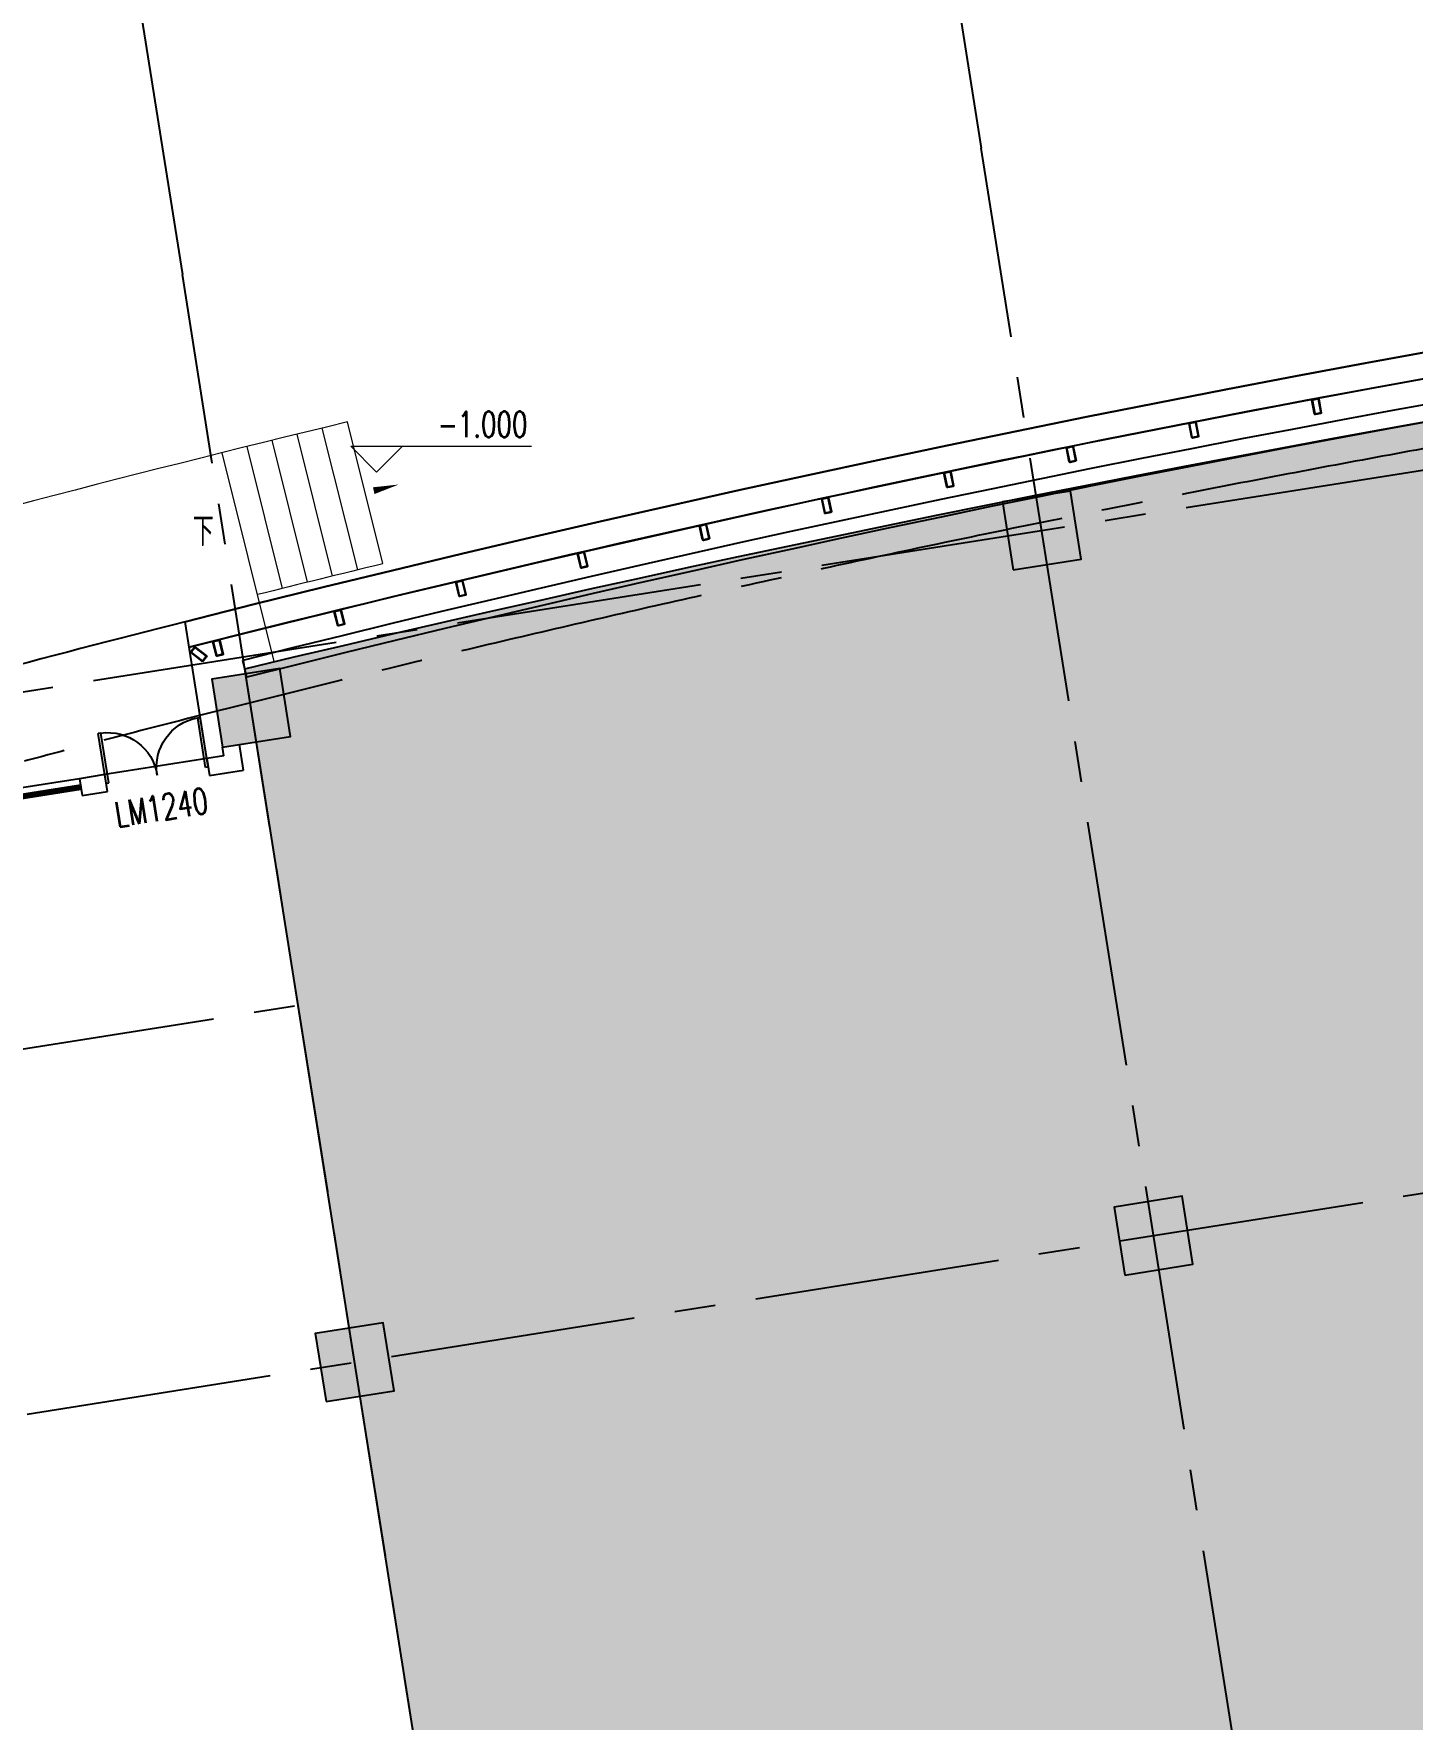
# Model space of a CAD drawing. Extents: x 162590 to 1345090, y -237084 to 1504616.
# Drawn here: x 220260 to 236284, y 168442 to 188035 of the extents above; entities that cross this region are included whole.
import ezdxf
from ezdxf.enums import TextEntityAlignment as Align

# ---------------------------------------------------------------- set-up
doc = ezdxf.new("R2010")
doc.units = 0
doc.linetypes.add('CENTER2', pattern=[28.575000000000003, 19.05, -3.175, 3.175, -3.175])
doc.layers.get('0').update_dxf_attribs({"color": 8})
doc.layers.get('Defpoints').update_dxf_attribs({"color": 8})
for name, color, linetype in [('#幕墙线-平面', 8, 'Continuous'), ('#标注', 8, 'Continuous'), ('#轴线', 8, 'CENTER2'), ('A-FLOR', 8, 'Continuous'), ('A-Hole', 8, 'Continuous'), ('COLUMN', 8, 'Continuous'), ('CURTWALL', 8, 'Continuous'), ('PUB_HATCH', 8, 'Continuous'), ('WALL', 8, 'Continuous'), ('WINDOW_TEXT', 8, 'Continuous'), ('建-填充', 8, 'Continuous'), ('数据中心轮廓线', 8, 'Continuous')]:
    doc.layers.add(name, color=color, linetype=linetype)
for name, color, linetype, lineweight in [('DIM_ELEV', 8, 'Continuous', 5), ('DIM_SYMB', 8, 'Continuous', 5), ('PUB_TEXT', 8, 'Continuous', 5), ('STAIR', 8, 'Continuous', 9)]:
    doc.layers.add(name, color=color, linetype=linetype, lineweight=lineweight)
doc.styles.add('_TCH_DIM', font='SIMPLEX', dxfattribs={"bigfont": 'GBCBIG'})
doc.styles.add('_TCH_WINDOW', font='SIMPLEX', dxfattribs={"height": 3.5, "bigfont": 'GBCBIG'})
doc.styles.add('JHZX', font='jrs.shx', dxfattribs={"width": 0.6, "bigfont": 'jhz.shx'})
doc.dimstyles.new('JZBZ-300', dxfattribs={"dimscale": 300, "dimtxt": 3, "dimasz": 1.5, "dimexe": 1, "dimexo": 1, "dimgap": 0.5, "dimtad": 1, "dimdec": 0, "dimdsep": 46, "dimtxsty": 'JHZX', "dimblk1": 'ARCHTICK', "dimblk2": 'ARCHTICK', "dimsah": 1, "dimcen": 0, "dimclrd": 1, "dimclre": 1, "dimclrt": 2, "dimadec": 3, "dimazin": 2, "dimtfac": 1, "dimtdec": 0, "dimtix": 1, "dimtmove": 0, "dimatfit": 3, "dimfxl": 1, "dimtolj": 1, "dimlwd": -1, "dimlwe": -1, "dimarcsym": 1})

# ---------------------------------------------------------------- blocks, each defined once
blk = doc.blocks.new('yyt')
at = {"layer": 'STAIR'}
for points in [[(-1136.134707283345, -1658.070543404523), (1319.664916266105, -3003.079171248392), (2376.457409572089, -1073.52232417374), (-79.3422139773611, 271.4863036700117)], [(-864.6484036123147, -1578.728329425561), (1240.322702287114, -2731.592867577448), (2104.971105901059, -1152.864538152702), (1.629814505577087e-09, -9.313225746154785e-10)]]:
    blk.add_lwpolyline(points, close=True, dxfattribs=at)
for points in [[(1.746229827404022e-09, -1.047737896442413e-09), (1240.322702287114, -2731.592867577448)], [(-864.6484036092879, -1578.728329427249), (2104.971105900942, -1152.864538152702)]]:
    blk.add_lwpolyline(points, dxfattribs=at)
blk = doc.blocks.new('platform')
at = {"layer": 'DIM_SYMB'}
blk.add_lwpolyline([(-52495.33487642393, 206173.7770213881, 0, 0, 0), (-50393.38192732102, 206698.3236514693, 0, 80.00000000000001, 0), (-50684.45533184562, 206625.6856918447, 0, 0, 0)], format="xyseb", dxfattribs=at)
at = {"layer": 'STAIR'}
for p, q in [((-50866.98629764072, 205704.0585536214), (-51284.42021794361, 207352.0394000236)), ((-50576.17077451642, 205777.7221912588), (-50993.60469481931, 207425.703037661)), ((-51740.2150501025, 205486.155609095), (-52157.64274506108, 207134.1118785565)), ((-51449.24309130135, 205559.2016567693), (-51866.67203130643, 207207.1628415307)), ((-51158.16684100288, 205631.8359736744), (-51575.59785611066, 207279.8053507006)), ((-51834.64635104191, 204637.189771624), (-52448.5099982933, 207060.6524654035)), ((-58091.91792406025, 203053.6113255254), (-58752.05335501605, 205361.0387269442))]:
    blk.add_line(p, q, dxfattribs=at)
for points in [[(-50993.13911466231, 207423.8649810389, 0.009397423439325439), (-58752.05337540456, 205361.0387211111, 0.009046262937290639)], [(-50575.70145901851, 205775.8693879439, 0.001769719317647688), (-52031.0827183479, 205412.697834366, 0.001415770665270159)]]:
    blk.add_lwpolyline(points, format="xyb", dxfattribs=at)
at = {"xscale": -1, "rotation": 347.2564455565175}
blk.add_blockref('yyt', (-58752.05335501465, 205361.0387269447), dxfattribs=at)
at = {"layer": 'PUB_TEXT', "style": '_TCH_DIM'}
blk.add_text('下', height=337.5886524822695, dxfattribs=at).set_placement((-52787.10418502591, 205973.3537355202))
blk = doc.blocks.new('$DorLib2D$00000213')
at = {"const_width": 0.02}
blk.add_lwpolyline([(0.5, 1.06581410364015e-14), (-0.4999999999999716, 3.552713678800501e-15)], dxfattribs=at)
blk = doc.blocks.new('$DorLib2D$00000002')
for p, q in [((-0.5, -5.684341886080802e-17), (-0.5000000000000007, 0.4875)), ((-0.4750000000000007, 0.4875), (-0.5000000000000007, 0.4875)), ((-0.475, -2.842170943040401e-17), (-0.4750000000000007, 0.4875)), ((0.475, -2.842170943040401e-17), (0.4750000000000007, 0.4875)), ((0.4750000000000007, 0.4875), (0.5000000000000007, 0.4875)), ((0.5, -5.684341886080802e-17), (0.5000000000000007, 0.4875)), ((-0.5, -5.684341886080802e-17), (-0.475, -2.842170943040401e-17)), ((0.5, -5.684341886080802e-17), (0.475, -2.842170943040401e-17))]:
    blk.add_line(p, q)
for centre, start, end in [((-0.4875, -4.263256414560601e-17), 0, 88.53071641864632), ((0.4875, -4.263256414560601e-17), 91.4692835813537, 180)]:
    blk.add_arc(centre, 0.4875, start, end)
blk = doc.blocks.new('_FZH')
blk.add_lwpolyline([(-0.5, -0.5), (0.5, -0.5), (0.5, 0.5), (-0.5, 0.5)], close=True)
at = {"layer": 'PUB_HATCH'}
blk.add_solid([(-0.5, -0.5), (0.5, -0.5), (-0.5, 0.5), (0.5, 0.5)], dxfattribs=at)
blk = doc.blocks.new('95ssdkaD')
at = {"layer": '建-填充'}
h = blk.add_hatch(dxfattribs=at)
h.set_pattern_fill('沙地', color=256, scale=200)
h.set_pattern_definition([(0, (-2092931.583152009, 535402.1173204479), (200, 200), [0, -400])])
edge = h.paths.add_edge_path()
edge.add_line((37853.95372538315, -17699.7881692193), (19285.41292219842, -20640.75611197439))
edge.add_line((19285.41292294068, -20640.75611671145), (716.8721197487321, -23581.72405946851))
edge.add_line((716.8721197487321, -23581.72405946851), (-4095.238919124939, 6800.749301054835))
edge.add_arc((51848.74727461732, -226237.5577024986), 239659.3042682216, 94.50082789817247, 103.49917210182389, ccw=False)
edge.add_line((33041.84268725291, 12682.68518656641), (37853.95372538315, -17699.7881692193))
at = {"layer": '#幕墙线-平面'}
for p, q in [((-4537.487942619482, 5757.527811274602), (-5722.713951333659, 5569.806453225872)), ((-6019.020451699384, 5522.87611401311), (-9475.929643949261, 4975.355486370245))]:
    blk.add_line(p, q, dxfattribs=at)
at = {"layer": 'A-FLOR'}
blk.add_lwpolyline([(37853.95372538315, -17699.7881692193), (19285.41292219842, -20640.75611197439), (19285.41292294068, -20640.75611671145), (716.8721197487321, -23581.72405946851), (-4095.238919124939, 6800.749301054835, -0.03928287108224252), (33041.84268725291, 12682.68518656641), (37853.95372538315, -17699.7881692193)], format="xyb", dxfattribs=at)
at = {"layer": 'CURTWALL'}
blk.add_lwpolyline([(33379.73919366254, 13106.27190236919, 0.04572186433937033), (-4742.163770279614, 7049.80013014932)], format="xyb", dxfattribs=at)
at = {"layer": 'DIM_ELEV'}
for p, q in [((-2564.502076124074, 9087.474721049977), (-2864.502076124074, 9387.474721049977)), ((-2864.502076124074, 9387.474721049977), (-764.5020761240739, 9387.474721049977)), ((-2564.502076124074, 9087.474721049977), (-2264.502076124074, 9387.474721049977))]:
    blk.add_line(p, q, dxfattribs=at)
at = {"layer": 'WALL'}
for p, q in [((-4070.861544883344, 6703.766091933096), (-4119.61629459192, 6897.732517844503)), ((-4355.59372118907, 5887.583538313134), (-4158.056053069886, 5918.870431321178)), ((-4339.95027450542, 5788.814704319782), (-4355.59372118907, 5887.583538313134)), ((-4111.125713376794, 5622.563929198979), (-4158.056053069886, 5918.870431321178)), ((-4339.95027450542, 5788.814704319782), (-4537.487942615058, 5757.52781128764)), ((-4537.487942615058, 5757.52781128764), (-4506.20104960911, 5559.990143180796)), ((-5722.713951329235, 5569.806453238911), (-6019.020451699384, 5522.87611401311)), ((-6019.020451699384, 5522.87611401311), (-5987.733558692969, 5325.338445906265)), ((-5691.427058323054, 5372.268785132066), (-5722.713951329235, 5569.806453238911)), ((-4506.20104960911, 5559.990143180796), (-4111.125713376794, 5622.563929198979)), ((-5987.733558692969, 5325.338445906265), (-5691.427058323054, 5372.268785132066))]:
    blk.add_line(p, q, dxfattribs=at)
for centre, radius, start in [((47365.39939730708, -197930.8132433208), 211199.999998648, 93.78409142686536), ((47365.39939730754, -197930.8132433215), 210999.9999986488, 93.83366640092551)]:
    blk.add_arc(centre, radius, start, 104.1093776686886, dxfattribs=at)
at = {"layer": '数据中心轮廓线'}
blk.add_line((-4537.487942781998, 5757.527811286942), (-4789.292508029146, 7347.359270185785), dxfattribs=at)
blk.add_lwpolyline([(99520.09130183654, 7347.359270040033, 0.125047761646388), (-4789.292508029146, 7347.359270185785)], format="xyb", dxfattribs=at)
blk.add_arc((47365.39939787751, -197930.8132526335), 211800.0000049773, 104.2554215442596, 105.6153351600085, dxfattribs=at)
at = {"layer": '#幕墙线-平面'}
ref = blk.add_blockref('$DorLib2D$00000002', (-5114.457500472432, 5564.898298190761), dxfattribs=dict(at, xscale=-1200, yscale=1200, zscale=1200, rotation=9.000000000026146))
ref.add_attrib('A', 'LM1240', (-5579.926215336192, 4955.940563768701), dxfattribs={"layer": 'WINDOW_TEXT', "height": 297.5, "rotation": 9.000000000026157, "style": '_TCH_WINDOW', "width": 0.7058823529411765})
ref = blk.add_blockref('$DorLib2D$00000213', (-7731.831601205049, 5150.346966125158), dxfattribs=dict(at, xscale=-3500.000000000002, yscale=3500.000000000001, zscale=3500.000000000001, rotation=9.000000000026148))
ref.add_attrib('A', 'JM3540', (-8212.115641172742, 4539.042714693438), dxfattribs={"layer": 'WINDOW_TEXT', "height": 297.5, "rotation": 9.000000000026157, "style": '_TCH_WINDOW', "width": 0.7058823529411765})
at = {"layer": 'A-Hole', "rotation": 359.8}
blk.add_blockref('platform', (47365.39939691545, -197930.8132488045), dxfattribs=at)
at = {"layer": 'COLUMN'}
for p, xscale, yscale, zscale, rotation in [((5167.317551600048, 8408.329636302224), 800.0000000015393, 800.0000000015393, 800.0000000015393, 8.999999999981904), ((-4023.092170967488, 6345.232660565671), 799.9999999967397, 799.9999999967397, 799.9999999967397, 8.999999999943492), ((6465.723613172537, 210.5164096590888), 800.0000000011886, 800.0000000011886, 800.0000000011886, 9.000000000036534), ((-2818.546790158609, -1259.967562019912), 799.9999999975315, 799.9999999975315, 799.9999999975315, 8.999999999875417)]:
    blk.add_blockref('_FZH', p, dxfattribs=dict(at, xscale=xscale, yscale=yscale, zscale=zscale, rotation=rotation))
at = {"layer": 'PUB_TEXT', "style": '_TCH_DIM', "width": 0.7058823529411765}
blk.add_text('-1.000', height=297.5, dxfattribs=at).set_placement((-1854.502076124074, 9492.474721049977))
blk = doc.blocks.new('*U49')
blk.add_line((-8.960830237663566e-17, -20), (0, 0))
blk.add_circle((0, -24), 4)
at = {"style": 'JHZX', "width": 0.75}
blk.add_attdef('AXES', text='', height=4, dxfattribs=at).set_placement((0, -24), align=Align.MIDDLE_CENTER)
blk = doc.blocks.new('_ARCHTICK')
at = {"color": 0, "linetype": 'ByBlock', "const_width": 0.15}
blk.add_lwpolyline([(-0.5, -0.5), (0.5, 0.5)], dxfattribs=at)
blk = doc.blocks.new('*D900')
at = {"layer": '#标注', "color": 8, "ltscale": 300, "transparency": 16777216}
for p, q in [((342529.7490962171, 186295.9538301647), (344059.3832187211, 191003.6835857127)), ((180692.0304120776, 176397.5349148866), (178600.0700160534, 180883.7584605278))]:
    blk.add_line(p, q, dxfattribs=at)
blk.add_arc((274175.1899259485, -24077.74756613443), 225849.9999967021, 71.9999999957651, 115.0000000052078, dxfattribs=at)
at = {"layer": 'Defpoints', "color": 0, "ltscale": 300, "transparency": 16777216}
for p in [(288618.6889616745, 201309.9358465031), (342437.0439978836, 186010.636875283), (180818.8158906245, 176125.6425787871), (274175.1899259485, -24077.74756613443)]:
    blk.add_point(p, dxfattribs=at)
at = {"layer": '#标注', "color": 8, "ltscale": 300, "transparency": 16777216, "xscale": 450, "yscale": 450, "zscale": 450}
for p, rotation in [((343966.6781203875, 190718.366630831), 341.9999999957651), ((178726.8554946003, 180611.8661244284), 205.0000000052078)]:
    blk.add_blockref('_ARCHTICK', p, dxfattribs=dict(at, rotation=rotation))
at = {"layer": '#标注', "color": 8, "ltscale": 300, "transparency": 16777216, "insert": (260350.7481465624, 201949.8775330882), "char_height": 900, "attachment_point": 5, "rotation": 3.500000000486394, "style": 'JHZX'}
blk.add_mtext('\\A1;43°', dxfattribs=at)
blk = doc.blocks.new('*D904')
at = {"layer": '#标注', "color": 8, "ltscale": 300, "transparency": 16777216}
for p, q in [((239571.8862595641, 194398.9133702524), (238985.2570156632, 198102.7446474842)), ((206923.0768508958, 186650.9720842286), (205782.9528724364, 190223.4526389332))]:
    blk.add_line(p, q, dxfattribs=at)
blk.add_arc((274175.1899259482, -24077.74756613454), 224649.9999967021, 99.00000000000024, 107.6999999998197, dxfattribs=at)
at = {"layer": 'Defpoints', "color": 0, "ltscale": 300, "transparency": 16777216}
for p in [(227851.4196775054, 195744.2959338014), (239618.8165990761, 194102.6068680739), (207014.2867691725, 186365.1736398523), (274175.1899259482, -24077.74756613454)]:
    blk.add_point(p, dxfattribs=at)
at = {"layer": '#标注', "color": 8, "ltscale": 300, "transparency": 16777216, "xscale": 450, "yscale": 450, "zscale": 450}
for p, rotation in [((239032.1873551753, 197806.4381453057), 9.000000000000254), ((205874.1627907132, 189937.6541945568), 197.6999999998197)]:
    blk.add_blockref('_ARCHTICK', p, dxfattribs=dict(at, rotation=rotation))
at = {"layer": '#标注', "color": 8, "ltscale": 300, "transparency": 16777216, "insert": (222165.2108412836, 195085.4897117608), "char_height": 900, "attachment_point": 5, "rotation": 13.349999999909999, "style": 'JHZX'}
blk.add_mtext('\\A1;8.7°', dxfattribs=at)
blk = doc.blocks.new('*D905')
at = {"layer": '#标注', "color": 8, "ltscale": 300, "transparency": 16777216}
for p, q in [((206923.0768508958, 186650.9720842286), (205782.9528724364, 190223.4526389335)), ((180692.0304120778, 176397.5349148866), (179107.2119302411, 179796.1891161303))]:
    blk.add_line(p, q, dxfattribs=at)
blk.add_arc((274175.1899259487, -24077.74756613432), 224649.9999967023, 107.6999999998198, 115.0000000052079, dxfattribs=at)
at = {"layer": 'Defpoints', "color": 0, "ltscale": 300, "transparency": 16777216}
for p in [(196849.3166745052, 186844.8254895253), (207014.2867691725, 186365.1736398523), (180818.8158906247, 176125.6425787871), (274175.1899259487, -24077.74756613432)]:
    blk.add_point(p, dxfattribs=at)
at = {"layer": '#标注', "color": 8, "ltscale": 300, "transparency": 16777216, "xscale": 450, "yscale": 450, "zscale": 450}
for p, rotation in [((205874.1627907131, 189937.6541945571), 17.69999999981979), ((179233.997408788, 179524.2967800308), 205.0000000052079)]:
    blk.add_blockref('_ARCHTICK', p, dxfattribs=dict(at, rotation=rotation))
at = {"layer": '#标注', "color": 8, "ltscale": 300, "transparency": 16777216, "insert": (192169.7410245429, 185714.2180783901), "char_height": 900, "attachment_point": 5, "rotation": 21.350000002513895, "style": 'JHZX'}
blk.add_mtext('\\A1;7.3°', dxfattribs=at)
blk = doc.blocks.new('*D742')
at = {"layer": '#标注', "color": 8, "ltscale": 300, "transparency": 16777216}
for p, q in [((342529.7490962171, 186295.9538301647), (344059.3832187211, 191003.6835857127)), ((180692.0304120776, 176397.5349148866), (178600.0700160534, 180883.7584605278))]:
    blk.add_line(p, q, dxfattribs=at)
blk.add_arc((274175.1899259485, -24077.74756613443), 225849.9999967021, 71.9999999957651, 115.0000000052078, dxfattribs=at)
at = {"layer": 'Defpoints', "color": 0, "ltscale": 300, "transparency": 16777216}
for p in [(288618.6889616745, 201309.9358465031), (342437.0439978836, 186010.636875283), (180818.8158906245, 176125.6425787871), (274175.1899259485, -24077.74756613443)]:
    blk.add_point(p, dxfattribs=at)
at = {"layer": '#标注', "color": 8, "ltscale": 300, "transparency": 16777216, "xscale": 450, "yscale": 450, "zscale": 450}
for p, rotation in [((343966.6781203875, 190718.366630831), 341.9999999957651), ((178726.8554946003, 180611.8661244284), 205.0000000052078)]:
    blk.add_blockref('_ARCHTICK', p, dxfattribs=dict(at, rotation=rotation))
at = {"layer": '#标注', "color": 8, "ltscale": 300, "transparency": 16777216, "insert": (260350.7481465624, 201949.8775330882), "char_height": 900, "attachment_point": 5, "rotation": 3.500000000486394, "style": 'JHZX'}
blk.add_mtext('\\A1;43°', dxfattribs=at)
blk = doc.blocks.new('*D746')
at = {"layer": '#标注', "color": 8, "ltscale": 300, "transparency": 16777216}
for p, q in [((239571.8862595641, 194398.9133702524), (238985.2570156632, 198102.7446474842)), ((206923.0768508958, 186650.9720842286), (205782.9528724364, 190223.4526389332))]:
    blk.add_line(p, q, dxfattribs=at)
blk.add_arc((274175.1899259482, -24077.74756613454), 224649.9999967021, 99.00000000000024, 107.6999999998197, dxfattribs=at)
at = {"layer": 'Defpoints', "color": 0, "ltscale": 300, "transparency": 16777216}
for p in [(227851.4196775054, 195744.2959338014), (239618.8165990761, 194102.6068680739), (207014.2867691725, 186365.1736398523), (274175.1899259482, -24077.74756613454)]:
    blk.add_point(p, dxfattribs=at)
at = {"layer": '#标注', "color": 8, "ltscale": 300, "transparency": 16777216, "xscale": 450, "yscale": 450, "zscale": 450}
for p, rotation in [((239032.1873551753, 197806.4381453057), 9.000000000000254), ((205874.1627907132, 189937.6541945568), 197.6999999998197)]:
    blk.add_blockref('_ARCHTICK', p, dxfattribs=dict(at, rotation=rotation))
at = {"layer": '#标注', "color": 8, "ltscale": 300, "transparency": 16777216, "insert": (222165.2108412836, 195085.4897117608), "char_height": 900, "attachment_point": 5, "rotation": 13.349999999909999, "style": 'JHZX'}
blk.add_mtext('\\A1;8.7°', dxfattribs=at)
blk = doc.blocks.new('*D747')
at = {"layer": '#标注', "color": 8, "ltscale": 300, "transparency": 16777216}
for p, q in [((206923.0768508958, 186650.9720842286), (205782.9528724364, 190223.4526389335)), ((180692.0304120778, 176397.5349148866), (179107.2119302411, 179796.1891161303))]:
    blk.add_line(p, q, dxfattribs=at)
blk.add_arc((274175.1899259487, -24077.74756613432), 224649.9999967023, 107.6999999998198, 115.0000000052079, dxfattribs=at)
at = {"layer": 'Defpoints', "color": 0, "ltscale": 300, "transparency": 16777216}
for p in [(196849.3166745052, 186844.8254895253), (207014.2867691725, 186365.1736398523), (180818.8158906247, 176125.6425787871), (274175.1899259487, -24077.74756613432)]:
    blk.add_point(p, dxfattribs=at)
at = {"layer": '#标注', "color": 8, "ltscale": 300, "transparency": 16777216, "xscale": 450, "yscale": 450, "zscale": 450}
for p, rotation in [((205874.1627907131, 189937.6541945571), 17.69999999981979), ((179233.997408788, 179524.2967800308), 205.0000000052079)]:
    blk.add_blockref('_ARCHTICK', p, dxfattribs=dict(at, rotation=rotation))
at = {"layer": '#标注', "color": 8, "ltscale": 300, "transparency": 16777216, "insert": (192169.7410245429, 185714.2180783901), "char_height": 900, "attachment_point": 5, "rotation": 21.350000002513895, "style": 'JHZX'}
blk.add_mtext('\\A1;7.3°', dxfattribs=at)
blk = doc.blocks.new('*D826')
at = {"layer": '#标注', "color": 8, "ltscale": 300, "transparency": 16777216}
for p, q in [((342529.7490962171, 186295.9538301647), (344059.3832187211, 191003.6835857127)), ((180692.0304120776, 176397.5349148866), (178600.0700160534, 180883.7584605278))]:
    blk.add_line(p, q, dxfattribs=at)
blk.add_arc((274175.1899259485, -24077.74756613443), 225849.9999967021, 71.9999999957651, 115.0000000052078, dxfattribs=at)
at = {"layer": 'Defpoints', "color": 0, "ltscale": 300, "transparency": 16777216}
for p in [(288618.6889616745, 201309.9358465031), (342437.0439978836, 186010.636875283), (180818.8158906245, 176125.6425787871), (274175.1899259485, -24077.74756613443)]:
    blk.add_point(p, dxfattribs=at)
at = {"layer": '#标注', "color": 8, "ltscale": 300, "transparency": 16777216, "xscale": 450, "yscale": 450, "zscale": 450}
for p, rotation in [((343966.6781203875, 190718.366630831), 341.9999999957651), ((178726.8554946003, 180611.8661244284), 205.0000000052078)]:
    blk.add_blockref('_ARCHTICK', p, dxfattribs=dict(at, rotation=rotation))
at = {"layer": '#标注', "color": 8, "ltscale": 300, "transparency": 16777216, "insert": (260350.7481465624, 201949.8775330882), "char_height": 900, "attachment_point": 5, "rotation": 3.500000000486394, "style": 'JHZX'}
blk.add_mtext('\\A1;43°', dxfattribs=at)
blk = doc.blocks.new('*D830')
at = {"layer": '#标注', "color": 8, "ltscale": 300, "transparency": 16777216}
for p, q in [((239571.8862595641, 194398.9133702524), (238985.2570156632, 198102.7446474842)), ((206923.0768508958, 186650.9720842286), (205782.9528724364, 190223.4526389332))]:
    blk.add_line(p, q, dxfattribs=at)
blk.add_arc((274175.1899259482, -24077.74756613454), 224649.9999967021, 99.00000000000024, 107.6999999998197, dxfattribs=at)
at = {"layer": 'Defpoints', "color": 0, "ltscale": 300, "transparency": 16777216}
for p in [(227851.4196775054, 195744.2959338014), (239618.8165990761, 194102.6068680739), (207014.2867691725, 186365.1736398523), (274175.1899259482, -24077.74756613454)]:
    blk.add_point(p, dxfattribs=at)
at = {"layer": '#标注', "color": 8, "ltscale": 300, "transparency": 16777216, "xscale": 450, "yscale": 450, "zscale": 450}
for p, rotation in [((239032.1873551753, 197806.4381453057), 9.000000000000254), ((205874.1627907132, 189937.6541945568), 197.6999999998197)]:
    blk.add_blockref('_ARCHTICK', p, dxfattribs=dict(at, rotation=rotation))
at = {"layer": '#标注', "color": 8, "ltscale": 300, "transparency": 16777216, "insert": (222165.2108412836, 195085.4897117608), "char_height": 900, "attachment_point": 5, "rotation": 13.349999999909999, "style": 'JHZX'}
blk.add_mtext('\\A1;8.7°', dxfattribs=at)
blk = doc.blocks.new('*D831')
at = {"layer": '#标注', "color": 8, "ltscale": 300, "transparency": 16777216}
for p, q in [((206923.0768508958, 186650.9720842286), (205782.9528724364, 190223.4526389335)), ((180692.0304120778, 176397.5349148866), (179107.2119302411, 179796.1891161303))]:
    blk.add_line(p, q, dxfattribs=at)
blk.add_arc((274175.1899259487, -24077.74756613432), 224649.9999967023, 107.6999999998198, 115.0000000052079, dxfattribs=at)
at = {"layer": 'Defpoints', "color": 0, "ltscale": 300, "transparency": 16777216}
for p in [(196849.3166745052, 186844.8254895253), (207014.2867691725, 186365.1736398523), (180818.8158906247, 176125.6425787871), (274175.1899259487, -24077.74756613432)]:
    blk.add_point(p, dxfattribs=at)
at = {"layer": '#标注', "color": 8, "ltscale": 300, "transparency": 16777216, "xscale": 450, "yscale": 450, "zscale": 450}
for p, rotation in [((205874.1627907131, 189937.6541945571), 17.69999999981979), ((179233.997408788, 179524.2967800308), 205.0000000052079)]:
    blk.add_blockref('_ARCHTICK', p, dxfattribs=dict(at, rotation=rotation))
at = {"layer": '#标注', "color": 8, "ltscale": 300, "transparency": 16777216, "insert": (192169.7410245429, 185714.2180783901), "char_height": 900, "attachment_point": 5, "rotation": 21.350000002513895, "style": 'JHZX'}
blk.add_mtext('\\A1;7.3°', dxfattribs=at)
blk = doc.blocks.new('XLZ')
at = {"layer": '#幕墙线-平面', "ltscale": 250}
for points in [[(-32.50000000011642, 0, -0.414213562373095), (-40, 7.499999999941792), (-40.00000000023283, 172.4999999999418, -0.414213562373095), (-32.5, 179.9999999999418), (32.49999999988358, 180, -0.414213562373095), (39.99999999988358, 172.5), (39.99999999988358, 7.5, -0.4142135623730949), (32.49999999988358, 0)], [(-32.5, 6, -0.4142135623730951), (-34.00000000011642, 7.5), (-34.00000000011642, 172.5, -0.4142135623730951), (-32.50000000011642, 173.9999999999418), (32.49999999988358, 173.9999999999418, -0.4142135623730951), (33.99999999988358, 172.5), (33.99999999988358, 7.499999999941792, -0.4142135623730951), (32.49999999976717, 6)]]:
    blk.add_lwpolyline(points, format="xyb", close=True, dxfattribs=at)
blk = doc.blocks.new('lz')
at = {"layer": '#幕墙线-平面', "ltscale": 250}
for points in [[(-32.50000000011642, 0, -0.414213562373095), (-40, 7.499999999941792), (-40.00000000023283, 172.4999999999418, -0.414213562373095), (-32.5, 179.9999999999418), (32.49999999988358, 180, -0.414213562373095), (39.99999999988358, 172.5), (39.99999999988358, 7.5, -0.4142135623730949), (32.49999999988358, 0)], [(-32.5, 6, -0.4142135623730951), (-34.00000000011642, 7.5), (-34.00000000011642, 172.5, -0.4142135623730951), (-32.50000000011642, 173.9999999999418), (32.49999999988358, 173.9999999999418, -0.4142135623730951), (33.99999999988358, 172.5), (33.99999999988358, 7.499999999941792, -0.4142135623730951), (32.49999999976717, 6)]]:
    blk.add_lwpolyline(points, format="xyb", close=True, dxfattribs=at)

msp = doc.modelspace()

# ---------------------------------------------------------------- linework, layer by layer
at = {"layer": '#幕墙线-平面'}
for points in [[(222020.4980310265, 181200.4249778551, -0.1250477616457547), (326329.8818328546, 181200.4249766447, -0.1250477616457547)], [(222067.6267677135, 180902.8658374354, -0.125114018491617), (326282.7530950594, 180902.8658365093, -0.125114018491617)]]:
    msp.add_lwpolyline(points, format="xyb", dxfattribs=at)
at = {"layer": '#轴线', "ltscale": 150}
for p, q in [((208253.7063617462, 178503.977645022), (259829.9192884217, 186672.8472634741)), ((242348.713115806, 116777.6583678809), (231273.1529909575, 186705.9928820169)), ((233064.4427142141, 115307.1743965031), (221988.8825893637, 185235.5089106385)), ((207484.7454052779, 169978.7256502602), (261128.3253482564, 178475.034036532)), ((206827.7206521092, 174127.0166807598), (223334.2189887103, 176741.3891815199))]:
    msp.add_line(p, q, dxfattribs=at)
msp.add_arc((274175.1899285463, -24077.74754875264), 210699.999998832, 71.1841806049089, 115.8158194065383, dxfattribs=at)
at = {"ltscale": 300}
msp.add_lwpolyline([(222272.3025894237, 179610.5935243145), (222020.4980298888, 181200.4249850382)], dxfattribs=at)

# ---------------------------------------------------------------- block references
at = {"layer": '#标注'}
ref = msp.add_blockref('*U49', (231273.1529909561, 186705.9928820166), dxfattribs=dict(at, xscale=-300.0000000000004, yscale=300.0000000000004, zscale=300, rotation=188.9999999999997))
ref.add_attrib('AXES', 'B3', dxfattribs={"layer": '0', "height": 1200.000000000002, "rotation": 8.999999999999668, "style": 'JHZX', "width": 0.75}).set_placement((230146.8248426665, 193817.3489343016), align=Align.MIDDLE_CENTER)
ref = msp.add_blockref('*U49', (221988.8825893635, 185235.5089106385), dxfattribs=dict(at, xscale=-300.0000000000004, yscale=300.0000000000004, zscale=300, rotation=188.9999999999997))
ref.add_attrib('AXES', 'B2', dxfattribs={"layer": '0', "height": 1200.000000000002, "rotation": 8.999999999999668, "style": 'JHZX', "width": 0.75}).set_placement((220862.5544410739, 192346.8649629235), align=Align.MIDDLE_CENTER)
msp.add_blockref('95ssdkaD', (226809.7905320369, 173853.0657130389))
for name, p, rotation in [('lz', (235155.3121609315, 183791.6439983429), 190.6314684886065), ('lz', (233727.6884038053, 183518.578101684), 191.0252265807769), ('lz', (232301.974956068, 183235.7075645646), 191.4189846729471), ('lz', (230878.2391532453, 182943.0457467771), 191.8127427651173), ('lz', (229456.5482374605, 182640.6064705506), 192.2065008572875), ('lz', (228036.9693542578, 182328.4040198967), 192.6002589494578), ('lz', (226619.5695494314, 182006.4531399357), 192.9940170416282), ('lz', (225204.4157658594, 181674.7690361998), 193.3877751337984), ('lz', (223791.5748403412, 181333.3673739153), 193.7815332259685), ('XLZ', (222107.4002142074, 180879.1075486292), 232.0147020392856), ('lz', (222381.1135004421, 180982.2642772621), 194.1752913181388)]:
    msp.add_blockref(name, p, dxfattribs=dict(rotation=rotation))

# ---------------------------------------------------------------- dimensions: what is measured, and where the dimension line sits
at = {"layer": '#标注', "ltscale": 300}
for base, center, p1, p2, picture, middle in [((288618.6889616745, 201309.9358465031), (274175.1899259485, -24077.74756613444), (342437.0439978836, 186010.636875283), (180818.8158906245, 176125.6425787871), '*D900', (260350.7481465624, 201949.8775330882)), ((288618.6889616745, 201309.9358465031), (274175.1899259485, -24077.74756613444), (342437.0439978836, 186010.636875283), (180818.8158906245, 176125.6425787871), '*D742', (260350.7481465624, 201949.8775330882)), ((288618.6889616745, 201309.9358465031), (274175.1899259485, -24077.74756613444), (342437.0439978836, 186010.636875283), (180818.8158906245, 176125.6425787871), '*D826', (260350.7481465624, 201949.8775330882)), ((227851.4196775054, 195744.2959338014), (274175.1899259482, -24077.74756613455), (239618.8165990761, 194102.6068680739), (207014.2867691725, 186365.1736398523), '*D904', (222165.2108412836, 195085.4897117608)), ((227851.4196775054, 195744.2959338014), (274175.1899259482, -24077.74756613455), (239618.8165990761, 194102.6068680739), (207014.2867691725, 186365.1736398523), '*D746', (222165.2108412836, 195085.4897117608)), ((227851.4196775054, 195744.2959338014), (274175.1899259482, -24077.74756613455), (239618.8165990761, 194102.6068680739), (207014.2867691725, 186365.1736398523), '*D830', (222165.2108412836, 195085.4897117608)), ((196849.3166745052, 186844.8254895253), (274175.1899259487, -24077.74756613432), (207014.2867691725, 186365.1736398523), (180818.8158906247, 176125.6425787871), '*D905', (192169.7410245429, 185714.2180783901)), ((196849.3166745052, 186844.8254895253), (274175.1899259487, -24077.74756613432), (207014.2867691725, 186365.1736398523), (180818.8158906247, 176125.6425787871), '*D747', (192169.7410245429, 185714.2180783901)), ((196849.3166745052, 186844.8254895253), (274175.1899259487, -24077.74756613432), (207014.2867691725, 186365.1736398523), (180818.8158906247, 176125.6425787871), '*D831', (192169.7410245429, 185714.2180783901))]:
    dim = msp.add_angular_dim_3p(base=base, center=center, p1=p1, p2=p2, dimstyle='JZBZ-300', override={"dimclrd": 8, "dimclre": 8, "dimclrt": 8}, dxfattribs=at)
    dim.commit()
    dim.dimension.update_dxf_attribs({"geometry": picture, "text_midpoint": middle})

doc.saveas('drawing.dxf')
